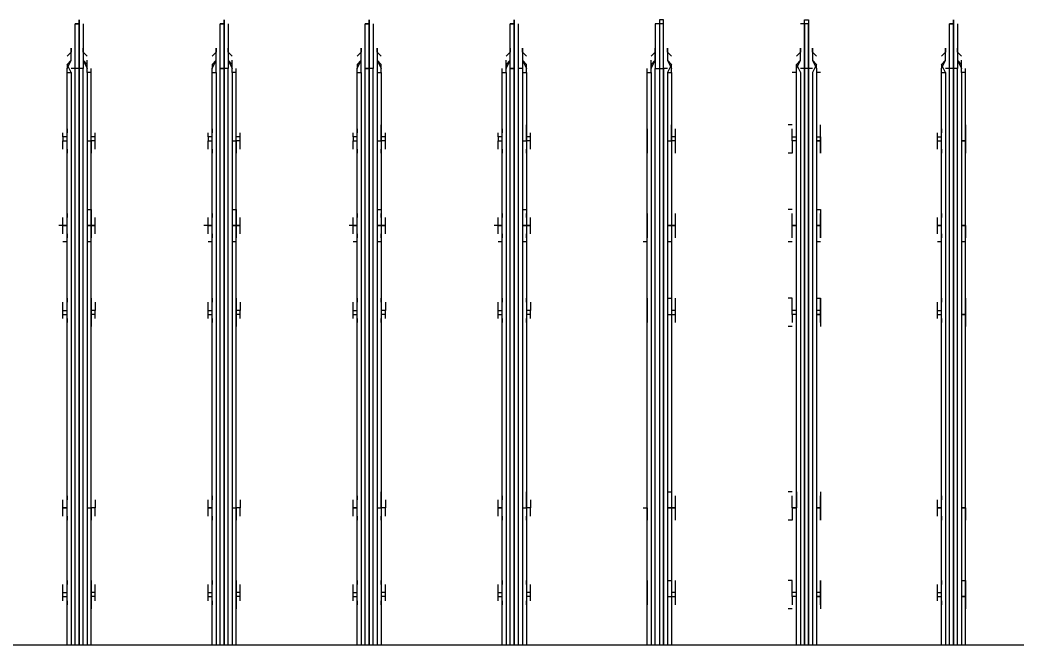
# Model space of a CAD drawing. Header units: metres. Extents: x 531759 to 532310, y 2674774 to 2675087.
# Drawn here: x 532120.9773 to 532121.3195, y 2674973.2451 to 2674973.4595 of the extents above; entities that cross this region are included whole.
import ezdxf

# ---------------------------------------------------------------- set-up
doc = ezdxf.new("R2010")
doc.units = ezdxf.units.M
doc.header["$MEASUREMENT"] = 0
doc.layers.add('IDT', color=7, linetype='Continuous')

# ---------------------------------------------------------------- blocks, each defined once
blk = doc.blocks.new('IDT')
at = {"layer": 'IDT', "color": 0, "lineweight": 25}
for p, q in [((16.63529, 14.51376), (17.21622, 14.51376)), ((16.80542, 14.51376), (16.80542, 14.31735)), ((16.8068, 14.31735), (16.8068, 14.51376)), ((16.80819, 14.51376), (16.80819, 14.31597)), ((16.80957, 14.51376), (16.80957, 14.31597)), ((16.80957, 14.31597), (16.80957, 14.51376)), ((16.81095, 14.51376), (16.81095, 14.31597)), ((16.81234, 14.31735), (16.81234, 14.51376)), ((16.81372, 14.51376), (16.81372, 14.31735)), ((16.8566, 14.31735), (16.8566, 14.51376)), ((16.85798, 14.31735), (16.85798, 14.51376)), ((16.85936, 14.31597), (16.85936, 14.51376)), ((16.85936, 14.51376), (16.85936, 14.31597)), ((16.86075, 14.31597), (16.86075, 14.51376)), ((16.86075, 14.51376), (16.86075, 14.31597)), ((16.86213, 14.31735), (16.86213, 14.51376)), ((16.86351, 14.51376), (16.86351, 14.31735)), ((16.90639, 14.31735), (16.90639, 14.51376)), ((16.90777, 14.31735), (16.90777, 14.51376)), ((16.90916, 14.31597), (16.90916, 14.51376)), ((16.90916, 14.51376), (16.90916, 14.31597)), ((16.91054, 14.31597), (16.91054, 14.51376)), ((16.91192, 14.51376), (16.91192, 14.31597)), ((16.91331, 14.31735), (16.91331, 14.51376)), ((16.91469, 14.51376), (16.91469, 14.31735)), ((16.95618, 14.31735), (16.95618, 14.51376)), ((16.95757, 14.31735), (16.95757, 14.51376)), ((16.95895, 14.31597), (16.95895, 14.51376)), ((16.96033, 14.51376), (16.96033, 14.31597)), ((16.96033, 14.31597), (16.96033, 14.51376)), ((16.96172, 14.51376), (16.96172, 14.31597)), ((16.9631, 14.31735), (16.9631, 14.51376)), ((16.96448, 14.51376), (16.96448, 14.31735)), ((17.00598, 14.31735), (17.00598, 14.51376)), ((17.00736, 14.31735), (17.00736, 14.51376)), ((17.00874, 14.51376), (17.00874, 14.31597)), ((17.01013, 14.31597), (17.01013, 14.51376)), ((17.01013, 14.51376), (17.01013, 14.31597)), ((17.01151, 14.51376), (17.01151, 14.31597)), ((17.01289, 14.31735), (17.01289, 14.51376)), ((17.01428, 14.51376), (17.01428, 14.31735)), ((17.05577, 14.51376), (17.05577, 14.31735)), ((17.05715, 14.31735), (17.05715, 14.51376)), ((17.05854, 14.51376), (17.05854, 14.31597)), ((17.05992, 14.31597), (17.05992, 14.51376)), ((17.05992, 14.51376), (17.05992, 14.31597)), ((17.0613, 14.51376), (17.0613, 14.31597)), ((17.06269, 14.31735), (17.06269, 14.51376)), ((17.06407, 14.51376), (17.06407, 14.31735)), ((17.10556, 14.51376), (17.10556, 14.31735)), ((17.10695, 14.31735), (17.10695, 14.51376)), ((17.10833, 14.51376), (17.10833, 14.31597)), ((17.10971, 14.51376), (17.10971, 14.31597)), ((17.10971, 14.31597), (17.10971, 14.51376)), ((17.1111, 14.51376), (17.1111, 14.31597)), ((17.11248, 14.31735), (17.11248, 14.51376)), ((17.11386, 14.51376), (17.11386, 14.31735)), ((16.80542, 14.49716), (16.80542, 14.50131)), ((16.80542, 14.49855), (16.80542, 14.49993)), ((16.80542, 14.49716), (16.80542, 14.49855)), ((16.81372, 14.50131), (16.81372, 14.49716)), ((16.81372, 14.49855), (16.81372, 14.49993)), ((16.8151, 14.49855), (16.8151, 14.49716)), ((16.85521, 14.49716), (16.85521, 14.50131)), ((16.85521, 14.49993), (16.85521, 14.49855)), ((16.85521, 14.49855), (16.85521, 14.49716)), ((16.86351, 14.50131), (16.86351, 14.49578)), ((16.8649, 14.50131), (16.86628, 14.50131)), ((16.8649, 14.49855), (16.8649, 14.49993)), ((16.8649, 14.49716), (16.8649, 14.49855)), ((16.90501, 14.49993), (16.90501, 14.49855)), ((16.90501, 14.49855), (16.90501, 14.49716)), ((16.90639, 14.49716), (16.90639, 14.50131)), ((16.91469, 14.50131), (16.91469, 14.49578)), ((16.91469, 14.49855), (16.91469, 14.49993)), ((16.91469, 14.49578), (16.91469, 14.49855)), ((16.9548, 14.49855), (16.9548, 14.49716)), ((16.95618, 14.49716), (16.95618, 14.50131)), ((16.95618, 14.49993), (16.95618, 14.49855)), ((16.96448, 14.50131), (16.96448, 14.49716)), ((16.96448, 14.49855), (16.96448, 14.49993)), ((16.96587, 14.49855), (16.96587, 14.49716)), ((17.00459, 14.49855), (17.00459, 14.49716)), ((17.00598, 14.49716), (17.00598, 14.50131)), ((17.00598, 14.49993), (17.00598, 14.49855)), ((17.01428, 14.50131), (17.01428, 14.49716)), ((17.01428, 14.49855), (17.01428, 14.49993)), ((17.01566, 14.49855), (17.01566, 14.49716)), ((17.05439, 14.49855), (17.05439, 14.49716)), ((17.05577, 14.49716), (17.05577, 14.50131)), ((17.05577, 14.49993), (17.05577, 14.49855)), ((17.06407, 14.50131), (17.06407, 14.49716)), ((17.06407, 14.49855), (17.06407, 14.49993)), ((17.06545, 14.49855), (17.06545, 14.49716)), ((17.10418, 14.49855), (17.10418, 14.49716)), ((17.10556, 14.49716), (17.10556, 14.50131)), ((17.10556, 14.49993), (17.10556, 14.49855)), ((17.11386, 14.50131), (17.11386, 14.49716)), ((17.11386, 14.49855), (17.11386, 14.49993)), ((17.11525, 14.49855), (17.11525, 14.49716)), ((16.80542, 14.49578), (16.80542, 14.49716)), ((16.80542, 14.49716), (16.8068, 14.49716)), ((16.8068, 14.49716), (16.80542, 14.49716)), ((16.80542, 14.49578), (16.80542, 14.49716)), ((16.80542, 14.49301), (16.80542, 14.49578)), ((16.80542, 14.49163), (16.80542, 14.49578)), ((16.81372, 14.49716), (16.81372, 14.49578)), ((16.8151, 14.49716), (16.81372, 14.49716)), ((16.81372, 14.49578), (16.81372, 14.49163)), ((16.8151, 14.49578), (16.81372, 14.49578)), ((16.8151, 14.49716), (16.8151, 14.49578)), ((16.8151, 14.49578), (16.8151, 14.49301)), ((16.85521, 14.49578), (16.85521, 14.49716)), ((16.85521, 14.49716), (16.8566, 14.49716)), ((16.8566, 14.49716), (16.85521, 14.49716)), ((16.85521, 14.49716), (16.85521, 14.49578)), ((16.85521, 14.49578), (16.85521, 14.49163)), ((16.85521, 14.49301), (16.85521, 14.49578)), ((16.85521, 14.49578), (16.8566, 14.49578)), ((16.86351, 14.49716), (16.8649, 14.49716)), ((16.86351, 14.49578), (16.86351, 14.49163)), ((16.86351, 14.49578), (16.8649, 14.49578)), ((16.8649, 14.49716), (16.8649, 14.49578)), ((16.8649, 14.49578), (16.8649, 14.49301)), ((16.90639, 14.49716), (16.90501, 14.49716)), ((16.90501, 14.49716), (16.90501, 14.49578)), ((16.90501, 14.49578), (16.90639, 14.49578)), ((16.90501, 14.49578), (16.90501, 14.49301)), ((16.90777, 14.49716), (16.90639, 14.49716)), ((16.90639, 14.49578), (16.90639, 14.49716)), ((16.90639, 14.49163), (16.90639, 14.49578)), ((16.91469, 14.49578), (16.91469, 14.49163)), ((16.91469, 14.49301), (16.91469, 14.49578)), ((16.9548, 14.49716), (16.95618, 14.49716)), ((16.9548, 14.49716), (16.9548, 14.49578)), ((16.9548, 14.49578), (16.95618, 14.49578)), ((16.9548, 14.49578), (16.9548, 14.49301)), ((16.95618, 14.49578), (16.95618, 14.49716)), ((16.95618, 14.49163), (16.95618, 14.49578)), ((16.96448, 14.49716), (16.96448, 14.49163)), ((16.96587, 14.49716), (16.96448, 14.49716)), ((16.96587, 14.49578), (16.96448, 14.49578)), ((16.96587, 14.49716), (16.96587, 14.49578)), ((16.96587, 14.49578), (16.96587, 14.49301)), ((17.00459, 14.49716), (17.00598, 14.49716)), ((17.00459, 14.49716), (17.00459, 14.49578)), ((17.00459, 14.49578), (17.00598, 14.49578)), ((17.00459, 14.49578), (17.00459, 14.49301)), ((17.00598, 14.49578), (17.00598, 14.49716)), ((17.00598, 14.49163), (17.00598, 14.49578)), ((17.01428, 14.49716), (17.01428, 14.49163)), ((17.01566, 14.49716), (17.01428, 14.49716)), ((17.01566, 14.49578), (17.01428, 14.49578)), ((17.01566, 14.49716), (17.01566, 14.49578)), ((17.01566, 14.49578), (17.01566, 14.49301)), ((17.05439, 14.49716), (17.05577, 14.49716)), ((17.05439, 14.49716), (17.05439, 14.49578)), ((17.05439, 14.49578), (17.05577, 14.49578)), ((17.05439, 14.49578), (17.05439, 14.49301)), ((17.05577, 14.49578), (17.05577, 14.49716)), ((17.05577, 14.49163), (17.05577, 14.49578)), ((17.06407, 14.49716), (17.06407, 14.49163)), ((17.06545, 14.49716), (17.06407, 14.49716)), ((17.06545, 14.49578), (17.06407, 14.49578)), ((17.06545, 14.49716), (17.06545, 14.49578)), ((17.06545, 14.49578), (17.06545, 14.49301)), ((17.10418, 14.49716), (17.10556, 14.49716)), ((17.10418, 14.49716), (17.10418, 14.49578)), ((17.10418, 14.49578), (17.10556, 14.49578)), ((17.10418, 14.49578), (17.10418, 14.49301)), ((17.10556, 14.49578), (17.10556, 14.49716)), ((17.10556, 14.49163), (17.10556, 14.49578)), ((17.11386, 14.49716), (17.11386, 14.49163)), ((17.11525, 14.49716), (17.11386, 14.49716)), ((17.11525, 14.49578), (17.11386, 14.49578)), ((17.11525, 14.49716), (17.11525, 14.49578)), ((17.11525, 14.49578), (17.11525, 14.49301)), ((16.80542, 14.49163), (16.80542, 14.49301)), ((16.8068, 14.49163), (16.80542, 14.49163)), ((16.81372, 14.49163), (16.81372, 14.49301)), ((16.85521, 14.49163), (16.85521, 14.49301)), ((16.8649, 14.49301), (16.8649, 14.49163)), ((16.8649, 14.49163), (16.86628, 14.49163)), ((16.90501, 14.49301), (16.90501, 14.49163)), ((16.90777, 14.49163), (16.90639, 14.49163)), ((16.91469, 14.49163), (16.91469, 14.49301)), ((16.95618, 14.49301), (16.95618, 14.49163)), ((16.96448, 14.49163), (16.96448, 14.49301)), ((17.00598, 14.49301), (17.00598, 14.49163)), ((17.01428, 14.49163), (17.01428, 14.49301)), ((17.05577, 14.49301), (17.05577, 14.49163)), ((17.06407, 14.49163), (17.06407, 14.49301)), ((17.10556, 14.49301), (17.10556, 14.49163)), ((17.11386, 14.49163), (17.11386, 14.49301)), ((16.80542, 14.46673), (16.80542, 14.47088)), ((16.80542, 14.47088), (16.80542, 14.4695)), ((16.81372, 14.4695), (16.81372, 14.47088)), ((16.81372, 14.47088), (16.81372, 14.46673)), ((16.85521, 14.4695), (16.85521, 14.47088)), ((16.85521, 14.47088), (16.85521, 14.46673)), ((16.86351, 14.47088), (16.86351, 14.46673)), ((16.8649, 14.4695), (16.8649, 14.47088)), ((16.8649, 14.47088), (16.86628, 14.47088)), ((16.90501, 14.47088), (16.90501, 14.4695)), ((16.90639, 14.46673), (16.90639, 14.47088)), ((16.91469, 14.4695), (16.91469, 14.47088)), ((16.91469, 14.47088), (16.91469, 14.46673)), ((16.95618, 14.46673), (16.95618, 14.47088)), ((16.95618, 14.47088), (16.95618, 14.4695)), ((16.96448, 14.4695), (16.96448, 14.47088)), ((16.96448, 14.47088), (16.96448, 14.46673)), ((17.00598, 14.46673), (17.00598, 14.47088)), ((17.00598, 14.47088), (17.00598, 14.4695)), ((17.01428, 14.4695), (17.01428, 14.47088)), ((17.01428, 14.47088), (17.01428, 14.46673)), ((17.05577, 14.46673), (17.05577, 14.47088)), ((17.05577, 14.47088), (17.05577, 14.4695)), ((17.06407, 14.4695), (17.06407, 14.47088)), ((17.06407, 14.47088), (17.06407, 14.46673)), ((17.10556, 14.46673), (17.10556, 14.47088)), ((17.10556, 14.47088), (17.10556, 14.4695)), ((17.11386, 14.4695), (17.11386, 14.47088)), ((17.11386, 14.47088), (17.11386, 14.46673)), ((16.80542, 14.4695), (16.80542, 14.46673)), ((16.8151, 14.4695), (16.8151, 14.46673)), ((16.85521, 14.46673), (16.85521, 14.4695)), ((16.8649, 14.46673), (16.8649, 14.4695)), ((16.90501, 14.4695), (16.90501, 14.46673)), ((16.91469, 14.46673), (16.91469, 14.4695)), ((16.9548, 14.4695), (16.9548, 14.46673)), ((16.96587, 14.4695), (16.96587, 14.46673)), ((17.00459, 14.4695), (17.00459, 14.46673)), ((17.01566, 14.4695), (17.01566, 14.46673)), ((17.05439, 14.4695), (17.05439, 14.46673)), ((17.06545, 14.4695), (17.06545, 14.46673)), ((17.10418, 14.4695), (17.10418, 14.46673)), ((17.11525, 14.4695), (17.11525, 14.46673)), ((16.8068, 14.46673), (16.80542, 14.46673)), ((16.80542, 14.46673), (16.8068, 14.46673)), ((16.8068, 14.46673), (16.80542, 14.46673)), ((16.80542, 14.46673), (16.80542, 14.4612)), ((16.80542, 14.46673), (16.80542, 14.46397)), ((16.80542, 14.46397), (16.80542, 14.46258)), ((16.81372, 14.46673), (16.81372, 14.4612)), ((16.8151, 14.46673), (16.81372, 14.46673)), ((16.81372, 14.46673), (16.8151, 14.46673)), ((16.8151, 14.46673), (16.81372, 14.46673)), ((16.81372, 14.46258), (16.81372, 14.46397)), ((16.8151, 14.46673), (16.8151, 14.46397)), ((16.85521, 14.4612), (16.85521, 14.46673)), ((16.85521, 14.46673), (16.8566, 14.46673)), ((16.8566, 14.46673), (16.85521, 14.46673)), ((16.85521, 14.46673), (16.8566, 14.46673)), ((16.8566, 14.46673), (16.85521, 14.46673)), ((16.85521, 14.46673), (16.85521, 14.46397)), ((16.85521, 14.46397), (16.85521, 14.46258)), ((16.86351, 14.4612), (16.86351, 14.46673)), ((16.86351, 14.46673), (16.8649, 14.46673)), ((16.86351, 14.46673), (16.8649, 14.46673)), ((16.8649, 14.46673), (16.86351, 14.46673)), ((16.8649, 14.46673), (16.8649, 14.46397)), ((16.8649, 14.46397), (16.8649, 14.46258)), ((16.90639, 14.46673), (16.90501, 14.46673)), ((16.90501, 14.46673), (16.90639, 14.46673)), ((16.90501, 14.46673), (16.90501, 14.46397)), ((16.90501, 14.46397), (16.90501, 14.46258)), ((16.90639, 14.4612), (16.90639, 14.46673)), ((16.90639, 14.46673), (16.90777, 14.46673)), ((16.90777, 14.46673), (16.90639, 14.46673)), ((16.91607, 14.46673), (16.91469, 14.46673)), ((16.91469, 14.46673), (16.91469, 14.4612)), ((16.91469, 14.46673), (16.91469, 14.46397)), ((16.91469, 14.46397), (16.91469, 14.46258)), ((16.9548, 14.46673), (16.95618, 14.46673)), ((16.9548, 14.46397), (16.9548, 14.46673)), ((16.9548, 14.46673), (16.95618, 14.46673)), ((16.95757, 14.46673), (16.95618, 14.46673)), ((16.95618, 14.46673), (16.95618, 14.4612)), ((16.95618, 14.46397), (16.95618, 14.46258)), ((16.96448, 14.46673), (16.96448, 14.4612)), ((16.96587, 14.46673), (16.96448, 14.46673)), ((16.96448, 14.46673), (16.96587, 14.46673)), ((16.96448, 14.46258), (16.96448, 14.46397)), ((16.96587, 14.46673), (16.96587, 14.46397)), ((17.00459, 14.46673), (17.00598, 14.46673)), ((17.00459, 14.46397), (17.00459, 14.46673)), ((17.00459, 14.46673), (17.00598, 14.46673)), ((17.00736, 14.46673), (17.00598, 14.46673)), ((17.00598, 14.46673), (17.00598, 14.4612)), ((17.00598, 14.46397), (17.00598, 14.46258)), ((17.01428, 14.46673), (17.01428, 14.4612)), ((17.01566, 14.46673), (17.01428, 14.46673)), ((17.01428, 14.46673), (17.01566, 14.46673)), ((17.01428, 14.46258), (17.01428, 14.46397)), ((17.01566, 14.46673), (17.01566, 14.46397)), ((17.05439, 14.46673), (17.05577, 14.46673)), ((17.05439, 14.46397), (17.05439, 14.46673)), ((17.05439, 14.46673), (17.05577, 14.46673)), ((17.05715, 14.46673), (17.05577, 14.46673)), ((17.05577, 14.46673), (17.05577, 14.4612)), ((17.05577, 14.46397), (17.05577, 14.46258)), ((17.06407, 14.46673), (17.06407, 14.4612)), ((17.06545, 14.46673), (17.06407, 14.46673)), ((17.06407, 14.46673), (17.06545, 14.46673)), ((17.06407, 14.46258), (17.06407, 14.46397)), ((17.06545, 14.46673), (17.06545, 14.46397)), ((17.10418, 14.46673), (17.10556, 14.46673)), ((17.10418, 14.46397), (17.10418, 14.46673)), ((17.10418, 14.46673), (17.10556, 14.46673)), ((17.10695, 14.46673), (17.10556, 14.46673)), ((17.10556, 14.46673), (17.10556, 14.4612)), ((17.10556, 14.46397), (17.10556, 14.46258)), ((17.11386, 14.46673), (17.11386, 14.4612)), ((17.11525, 14.46673), (17.11386, 14.46673)), ((17.11386, 14.46673), (17.11525, 14.46673)), ((17.11386, 14.46258), (17.11386, 14.46397)), ((17.11525, 14.46673), (17.11525, 14.46397)), ((16.8649, 14.4612), (16.86628, 14.4612)), ((16.90777, 14.4612), (16.90639, 14.4612)), ((16.80542, 14.40034), (16.80542, 14.40449)), ((16.80542, 14.40311), (16.80542, 14.40172)), ((16.81372, 14.40449), (16.81372, 14.40034)), ((16.81372, 14.40172), (16.81372, 14.40311)), ((16.85521, 14.40034), (16.85521, 14.40449)), ((16.85521, 14.40311), (16.85521, 14.40172)), ((16.86351, 14.40449), (16.86351, 14.40034)), ((16.8649, 14.40449), (16.86628, 14.40449)), ((16.8649, 14.40172), (16.8649, 14.40311)), ((16.90501, 14.40311), (16.90501, 14.40172)), ((16.90639, 14.40034), (16.90639, 14.40449)), ((16.91469, 14.40449), (16.91469, 14.40034)), ((16.91469, 14.40172), (16.91469, 14.40311)), ((16.95618, 14.40034), (16.95618, 14.40449)), ((16.95618, 14.40311), (16.95618, 14.40172)), ((16.96448, 14.40449), (16.96448, 14.40034)), ((16.96448, 14.40172), (16.96448, 14.40311)), ((17.00598, 14.40034), (17.00598, 14.40449)), ((17.00598, 14.40311), (17.00598, 14.40172)), ((17.01428, 14.40449), (17.01428, 14.40034)), ((17.01428, 14.40172), (17.01428, 14.40311)), ((17.05577, 14.40034), (17.05577, 14.40449)), ((17.05577, 14.40311), (17.05577, 14.40172)), ((17.06407, 14.40449), (17.06407, 14.40034)), ((17.06407, 14.40172), (17.06407, 14.40311)), ((17.10556, 14.40034), (17.10556, 14.40449)), ((17.10556, 14.40311), (17.10556, 14.40172)), ((17.11386, 14.40449), (17.11386, 14.40034)), ((17.11386, 14.40172), (17.11386, 14.40311)), ((16.80542, 14.40172), (16.80542, 14.40034)), ((16.80542, 14.40034), (16.80542, 14.39481)), ((16.80542, 14.39896), (16.80542, 14.40034)), ((16.80542, 14.40034), (16.8068, 14.40034)), ((16.8068, 14.40034), (16.80542, 14.40034)), ((16.80542, 14.39619), (16.80542, 14.39896)), ((16.81372, 14.40034), (16.81372, 14.39896)), ((16.8151, 14.40034), (16.81372, 14.40034)), ((16.81372, 14.39896), (16.81372, 14.39481)), ((16.8151, 14.39896), (16.81372, 14.39896)), ((16.8151, 14.40172), (16.8151, 14.40034)), ((16.8151, 14.40034), (16.8151, 14.39896)), ((16.8151, 14.39896), (16.8151, 14.39619)), ((16.85521, 14.40172), (16.85521, 14.40034)), ((16.85521, 14.40034), (16.85521, 14.39896)), ((16.85521, 14.39896), (16.85521, 14.40034)), ((16.85521, 14.40034), (16.8566, 14.40034)), ((16.8566, 14.40034), (16.85521, 14.40034)), ((16.85521, 14.39481), (16.85521, 14.39896)), ((16.85521, 14.39896), (16.8566, 14.39896)), ((16.85521, 14.39896), (16.85521, 14.39619)), ((16.86351, 14.40034), (16.86351, 14.39896)), ((16.86351, 14.40034), (16.8649, 14.40034)), ((16.86351, 14.39896), (16.86351, 14.39481)), ((16.86351, 14.39896), (16.8649, 14.39896)), ((16.8649, 14.40034), (16.8649, 14.40172)), ((16.8649, 14.40034), (16.8649, 14.39896)), ((16.8649, 14.39896), (16.8649, 14.39619)), ((16.90501, 14.40172), (16.90501, 14.40034)), ((16.90639, 14.40034), (16.90501, 14.40034)), ((16.90501, 14.40034), (16.90501, 14.39896)), ((16.90501, 14.39896), (16.90639, 14.39896)), ((16.90501, 14.39896), (16.90501, 14.39619)), ((16.90777, 14.40034), (16.90639, 14.40034)), ((16.90639, 14.39896), (16.90639, 14.40034)), ((16.90639, 14.39481), (16.90639, 14.39896)), ((16.91469, 14.39896), (16.91469, 14.40172)), ((16.91469, 14.40034), (16.91469, 14.39481)), ((16.91469, 14.39619), (16.91469, 14.39896)), ((16.9548, 14.40172), (16.9548, 14.40034)), ((16.9548, 14.40034), (16.95618, 14.40034)), ((16.9548, 14.40034), (16.9548, 14.39896)), ((16.9548, 14.39619), (16.9548, 14.39896)), ((16.9548, 14.39896), (16.95618, 14.39896)), ((16.95618, 14.39896), (16.95618, 14.40034)), ((16.95618, 14.39481), (16.95618, 14.39896)), ((16.96448, 14.40034), (16.96448, 14.39896)), ((16.96587, 14.40034), (16.96448, 14.40034)), ((16.96448, 14.39896), (16.96448, 14.39481)), ((16.96587, 14.39896), (16.96448, 14.39896)), ((16.96587, 14.40172), (16.96587, 14.40034)), ((16.96587, 14.40034), (16.96587, 14.39896)), ((16.96587, 14.39896), (16.96587, 14.39619)), ((17.00459, 14.40172), (17.00459, 14.40034)), ((17.00459, 14.40034), (17.00598, 14.40034)), ((17.00459, 14.40034), (17.00459, 14.39896)), ((17.00459, 14.39619), (17.00459, 14.39896)), ((17.00459, 14.39896), (17.00598, 14.39896)), ((17.00598, 14.39896), (17.00598, 14.40034)), ((17.00598, 14.39481), (17.00598, 14.39896)), ((17.01428, 14.40034), (17.01428, 14.39896)), ((17.01566, 14.40034), (17.01428, 14.40034)), ((17.01428, 14.39896), (17.01428, 14.39481)), ((17.01566, 14.39896), (17.01428, 14.39896)), ((17.01566, 14.40172), (17.01566, 14.40034)), ((17.01566, 14.40034), (17.01566, 14.39896)), ((17.01566, 14.39896), (17.01566, 14.39619)), ((17.05439, 14.40172), (17.05439, 14.40034)), ((17.05439, 14.40034), (17.05577, 14.40034)), ((17.05439, 14.40034), (17.05439, 14.39896)), ((17.05439, 14.39619), (17.05439, 14.39896)), ((17.05439, 14.39896), (17.05577, 14.39896)), ((17.05577, 14.39896), (17.05577, 14.40034)), ((17.05577, 14.39481), (17.05577, 14.39896)), ((17.06407, 14.40034), (17.06407, 14.39896)), ((17.06545, 14.40034), (17.06407, 14.40034)), ((17.06407, 14.39896), (17.06407, 14.39481)), ((17.06545, 14.39896), (17.06407, 14.39896)), ((17.06545, 14.40172), (17.06545, 14.40034)), ((17.06545, 14.40034), (17.06545, 14.39896)), ((17.06545, 14.39896), (17.06545, 14.39619)), ((17.10418, 14.40172), (17.10418, 14.40034)), ((17.10418, 14.40034), (17.10556, 14.40034)), ((17.10418, 14.40034), (17.10418, 14.39896)), ((17.10418, 14.39619), (17.10418, 14.39896)), ((17.10418, 14.39896), (17.10556, 14.39896)), ((17.10556, 14.39896), (17.10556, 14.40034)), ((17.10556, 14.39481), (17.10556, 14.39896)), ((17.11386, 14.40034), (17.11386, 14.39896)), ((17.11525, 14.40034), (17.11386, 14.40034)), ((17.11386, 14.39896), (17.11386, 14.39481)), ((17.11525, 14.39896), (17.11386, 14.39896)), ((17.11525, 14.40172), (17.11525, 14.40034)), ((17.11525, 14.40034), (17.11525, 14.39896)), ((17.11525, 14.39896), (17.11525, 14.39619)), ((16.80542, 14.39481), (16.80542, 14.39619)), ((16.81372, 14.39481), (16.81372, 14.39619)), ((16.85521, 14.39619), (16.85521, 14.39481)), ((16.8649, 14.39619), (16.8649, 14.39481)), ((16.90501, 14.39619), (16.90501, 14.39481)), ((16.91469, 14.39481), (16.91469, 14.39619)), ((16.95618, 14.39619), (16.95618, 14.39481)), ((16.96448, 14.39481), (16.96448, 14.39619)), ((17.00598, 14.39619), (17.00598, 14.39481)), ((17.01428, 14.39481), (17.01428, 14.39619)), ((17.05577, 14.39619), (17.05577, 14.39481)), ((17.06407, 14.39481), (17.06407, 14.39619)), ((17.10556, 14.39619), (17.10556, 14.39481)), ((17.11386, 14.39481), (17.11386, 14.39619)), ((16.8566, 14.39481), (16.85521, 14.39481)), ((16.8649, 14.39481), (16.86628, 14.39481)), ((16.90777, 14.39481), (16.90639, 14.39481)), ((16.80542, 14.37544), (16.8068, 14.37544)), ((16.81372, 14.37544), (16.8151, 14.37544)), ((16.85521, 14.37544), (16.8566, 14.37544)), ((16.8649, 14.37544), (16.86628, 14.37544)), ((16.90639, 14.37544), (16.90777, 14.37544)), ((16.91469, 14.37544), (16.91607, 14.37544)), ((16.95618, 14.37544), (16.95757, 14.37544)), ((16.96448, 14.37544), (16.96587, 14.37544)), ((17.00598, 14.37544), (17.00736, 14.37544)), ((17.01428, 14.37544), (17.01566, 14.37544)), ((17.05577, 14.37544), (17.05715, 14.37544)), ((17.06407, 14.37544), (17.06545, 14.37544)), ((17.10556, 14.37544), (17.10695, 14.37544)), ((17.11386, 14.37544), (17.11525, 14.37544)), ((16.80542, 14.36991), (16.80542, 14.37406)), ((16.80542, 14.37406), (16.80542, 14.37268)), ((16.80542, 14.37268), (16.80542, 14.36991)), ((16.81372, 14.37268), (16.81372, 14.37406)), ((16.81372, 14.37406), (16.81372, 14.36991)), ((16.8151, 14.37268), (16.8151, 14.36991)), ((16.85521, 14.36991), (16.85521, 14.37406)), ((16.85521, 14.37406), (16.85521, 14.37268)), ((16.85521, 14.37268), (16.85521, 14.36991)), ((16.86351, 14.37406), (16.86351, 14.36991)), ((16.8649, 14.37406), (16.8649, 14.37268)), ((16.8649, 14.37268), (16.8649, 14.36991)), ((16.90501, 14.37406), (16.90501, 14.37268)), ((16.90501, 14.37268), (16.90501, 14.36991)), ((16.90639, 14.36991), (16.90639, 14.37406)), ((16.91469, 14.37268), (16.91469, 14.37406)), ((16.91469, 14.37406), (16.91469, 14.36991)), ((16.91469, 14.36991), (16.91469, 14.37268)), ((16.9548, 14.37268), (16.9548, 14.36991)), ((16.95618, 14.36991), (16.95618, 14.37406)), ((16.95618, 14.37406), (16.95618, 14.37268)), ((16.96448, 14.37268), (16.96448, 14.37406)), ((16.96448, 14.37406), (16.96448, 14.36991)), ((16.96587, 14.37268), (16.96587, 14.36991)), ((17.00459, 14.37268), (17.00459, 14.36991)), ((17.00598, 14.36991), (17.00598, 14.37406)), ((17.00598, 14.37406), (17.00598, 14.37268)), ((17.01428, 14.37268), (17.01428, 14.37406)), ((17.01428, 14.37406), (17.01428, 14.36991)), ((17.01566, 14.37268), (17.01566, 14.36991)), ((17.05439, 14.37268), (17.05439, 14.36991)), ((17.05577, 14.36991), (17.05577, 14.37406)), ((17.05577, 14.37406), (17.05577, 14.37268)), ((17.06407, 14.37268), (17.06407, 14.37406)), ((17.06407, 14.37406), (17.06407, 14.36991)), ((17.06545, 14.37268), (17.06545, 14.36991)), ((17.10418, 14.37268), (17.10418, 14.36991)), ((17.10556, 14.36991), (17.10556, 14.37406)), ((17.10556, 14.37406), (17.10556, 14.37268)), ((17.11386, 14.37268), (17.11386, 14.37406)), ((17.11386, 14.37406), (17.11386, 14.36991)), ((17.11525, 14.37268), (17.11525, 14.36991)), ((16.8068, 14.36991), (16.80542, 14.36991)), ((16.80542, 14.36991), (16.8068, 14.36991)), ((16.8068, 14.36991), (16.80542, 14.36991)), ((16.80542, 14.36991), (16.80542, 14.36438)), ((16.80542, 14.36991), (16.80542, 14.36715)), ((16.81372, 14.36991), (16.8151, 14.36991)), ((16.8151, 14.36991), (16.81372, 14.36991)), ((16.81372, 14.36991), (16.81372, 14.36438)), ((16.81372, 14.36991), (16.8151, 14.36991)), ((16.8151, 14.36991), (16.8151, 14.36715)), ((16.85521, 14.36438), (16.85521, 14.36991)), ((16.85521, 14.36991), (16.8566, 14.36991)), ((16.8566, 14.36991), (16.85521, 14.36991)), ((16.85521, 14.36991), (16.8566, 14.36991)), ((16.8566, 14.36991), (16.85521, 14.36991)), ((16.85521, 14.36991), (16.8566, 14.36991)), ((16.85521, 14.36991), (16.85521, 14.36715)), ((16.86351, 14.36991), (16.86351, 14.36438)), ((16.8649, 14.36991), (16.86351, 14.36991)), ((16.86351, 14.36991), (16.8649, 14.36991)), ((16.86351, 14.36991), (16.8649, 14.36991)), ((16.8649, 14.36991), (16.8649, 14.36715)), ((16.90501, 14.36991), (16.90639, 14.36991)), ((16.90639, 14.36991), (16.90501, 14.36991)), ((16.90639, 14.36991), (16.90501, 14.36991)), ((16.90501, 14.36991), (16.90501, 14.36715)), ((16.90639, 14.36438), (16.90639, 14.36991)), ((16.90639, 14.36991), (16.90777, 14.36991)), ((16.90777, 14.36991), (16.90639, 14.36991)), ((16.91469, 14.36715), (16.91469, 14.36991)), ((16.91469, 14.36991), (16.91469, 14.36438)), ((16.9548, 14.36991), (16.95618, 14.36991)), ((16.95618, 14.36991), (16.9548, 14.36991)), ((16.9548, 14.36991), (16.9548, 14.36715)), ((16.95618, 14.36438), (16.95618, 14.36991)), ((16.95757, 14.36991), (16.95618, 14.36991)), ((16.95618, 14.36991), (16.95757, 14.36991)), ((16.96448, 14.36991), (16.96448, 14.36438)), ((16.96587, 14.36991), (16.96448, 14.36991)), ((16.96448, 14.36991), (16.96587, 14.36991)), ((16.96448, 14.36991), (16.96587, 14.36991)), ((16.96587, 14.36991), (16.96587, 14.36715)), ((16.96587, 14.36991), (16.96725, 14.36991)), ((17.00459, 14.36991), (17.00598, 14.36991)), ((17.00598, 14.36991), (17.00459, 14.36991)), ((17.00459, 14.36991), (17.00459, 14.36715)), ((17.00598, 14.36438), (17.00598, 14.36991)), ((17.00736, 14.36991), (17.00598, 14.36991)), ((17.00598, 14.36991), (17.00736, 14.36991)), ((17.01428, 14.36991), (17.01428, 14.36438)), ((17.01566, 14.36991), (17.01428, 14.36991)), ((17.01428, 14.36991), (17.01566, 14.36991)), ((17.01428, 14.36991), (17.01566, 14.36991)), ((17.01566, 14.36991), (17.01566, 14.36715)), ((17.01566, 14.36991), (17.01704, 14.36991)), ((17.05439, 14.36991), (17.05577, 14.36991)), ((17.05577, 14.36991), (17.05439, 14.36991)), ((17.05439, 14.36991), (17.05439, 14.36715)), ((17.05577, 14.36438), (17.05577, 14.36991)), ((17.05715, 14.36991), (17.05577, 14.36991)), ((17.05577, 14.36991), (17.05715, 14.36991)), ((17.06407, 14.36991), (17.06407, 14.36438)), ((17.06545, 14.36991), (17.06407, 14.36991)), ((17.06407, 14.36991), (17.06545, 14.36991)), ((17.06407, 14.36991), (17.06545, 14.36991)), ((17.06545, 14.36991), (17.06545, 14.36715)), ((17.06545, 14.36991), (17.06684, 14.36991)), ((17.10418, 14.36991), (17.10556, 14.36991)), ((17.10556, 14.36991), (17.10418, 14.36991)), ((17.10418, 14.36991), (17.10418, 14.36715)), ((17.10556, 14.36438), (17.10556, 14.36991)), ((17.10695, 14.36991), (17.10556, 14.36991)), ((17.10556, 14.36991), (17.10695, 14.36991)), ((17.11386, 14.36991), (17.11386, 14.36438)), ((17.11525, 14.36991), (17.11386, 14.36991)), ((17.11386, 14.36991), (17.11525, 14.36991)), ((17.11386, 14.36991), (17.11525, 14.36991)), ((17.11525, 14.36991), (17.11525, 14.36715)), ((17.11525, 14.36991), (17.11663, 14.36991)), ((16.80542, 14.36715), (16.80542, 14.36576)), ((16.81372, 14.36576), (16.81372, 14.36715)), ((16.85521, 14.36715), (16.85521, 14.36576)), ((16.8649, 14.36715), (16.8649, 14.36576)), ((16.90501, 14.36715), (16.90501, 14.36576)), ((16.91469, 14.36576), (16.91469, 14.36715)), ((16.95618, 14.36715), (16.95618, 14.36576)), ((16.96448, 14.36576), (16.96448, 14.36715)), ((17.00598, 14.36715), (17.00598, 14.36576)), ((17.01428, 14.36576), (17.01428, 14.36715)), ((17.05577, 14.36715), (17.05577, 14.36576)), ((17.06407, 14.36576), (17.06407, 14.36715)), ((17.10556, 14.36715), (17.10556, 14.36576)), ((17.11386, 14.36576), (17.11386, 14.36715)), ((16.8566, 14.36438), (16.85521, 14.36438)), ((16.8649, 14.36438), (16.86628, 14.36438)), ((16.95757, 14.36438), (16.95618, 14.36438)), ((17.00736, 14.36438), (17.00598, 14.36438)), ((17.05715, 14.36438), (17.05577, 14.36438)), ((17.10695, 14.36438), (17.10556, 14.36438)), ((16.80542, 14.34087), (16.80542, 14.34502)), ((16.80542, 14.34502), (16.80542, 14.34363)), ((16.81372, 14.34363), (16.81372, 14.34502)), ((16.81372, 14.34502), (16.81372, 14.34087)), ((16.85521, 14.34363), (16.85521, 14.34502)), ((16.85521, 14.34502), (16.85521, 14.34087)), ((16.86351, 14.34502), (16.86351, 14.34087)), ((16.8649, 14.34363), (16.8649, 14.34502)), ((16.8649, 14.34502), (16.86628, 14.34502)), ((16.90501, 14.34502), (16.90501, 14.34363)), ((16.90639, 14.34087), (16.90639, 14.34502)), ((16.91469, 14.34363), (16.91469, 14.34502)), ((16.91469, 14.34502), (16.91469, 14.33948)), ((16.95618, 14.34087), (16.95618, 14.34502)), ((16.95618, 14.34502), (16.95618, 14.34363)), ((16.96448, 14.34363), (16.96448, 14.34502)), ((16.96448, 14.34502), (16.96448, 14.34087)), ((17.00598, 14.34087), (17.00598, 14.34502)), ((17.00598, 14.34502), (17.00598, 14.34363)), ((17.01428, 14.34363), (17.01428, 14.34502)), ((17.01428, 14.34502), (17.01428, 14.34087)), ((17.05577, 14.34087), (17.05577, 14.34502)), ((17.05577, 14.34502), (17.05577, 14.34363)), ((17.06407, 14.34363), (17.06407, 14.34502)), ((17.06407, 14.34502), (17.06407, 14.34087)), ((17.10556, 14.34087), (17.10556, 14.34502)), ((17.10556, 14.34502), (17.10556, 14.34363)), ((17.11386, 14.34363), (17.11386, 14.34502)), ((17.11386, 14.34502), (17.11386, 14.34087)), ((16.80542, 14.34363), (16.80542, 14.34087)), ((16.80542, 14.34087), (16.8068, 14.34087)), ((16.8068, 14.34087), (16.80542, 14.34087)), ((16.80542, 14.33948), (16.80542, 14.34087)), ((16.80542, 14.34087), (16.80542, 14.33948)), ((16.81372, 14.34087), (16.81372, 14.33948)), ((16.8151, 14.34087), (16.81372, 14.34087)), ((16.8151, 14.34363), (16.8151, 14.34087)), ((16.8151, 14.34087), (16.8151, 14.33948)), ((16.85521, 14.34087), (16.85521, 14.34363)), ((16.85521, 14.33948), (16.85521, 14.34087)), ((16.85521, 14.34087), (16.8566, 14.34087)), ((16.8566, 14.34087), (16.85521, 14.34087)), ((16.85521, 14.34087), (16.85521, 14.33948)), ((16.86351, 14.34087), (16.8649, 14.34087)), ((16.86351, 14.34087), (16.86351, 14.33948)), ((16.8649, 14.34087), (16.8649, 14.34363)), ((16.8649, 14.34087), (16.8649, 14.33948)), ((16.90501, 14.34363), (16.90501, 14.34087)), ((16.90501, 14.34087), (16.90639, 14.34087)), ((16.90501, 14.34087), (16.90501, 14.33948)), ((16.90777, 14.34087), (16.90639, 14.34087)), ((16.90639, 14.34087), (16.90639, 14.33533)), ((16.91469, 14.33948), (16.91469, 14.34363)), ((16.9548, 14.34363), (16.9548, 14.34087)), ((16.9548, 14.34087), (16.95618, 14.34087)), ((16.9548, 14.34087), (16.9548, 14.33948)), ((16.95757, 14.34087), (16.95618, 14.34087)), ((16.95618, 14.34087), (16.95618, 14.33948)), ((16.96448, 14.34087), (16.96448, 14.33533)), ((16.96587, 14.34087), (16.96448, 14.34087)), ((16.96587, 14.34363), (16.96587, 14.34087)), ((16.96587, 14.33948), (16.96587, 14.34087)), ((17.00459, 14.34363), (17.00459, 14.34087)), ((17.00459, 14.34087), (17.00598, 14.34087)), ((17.00459, 14.34087), (17.00459, 14.33948)), ((17.00736, 14.34087), (17.00598, 14.34087)), ((17.00598, 14.34087), (17.00598, 14.33948)), ((17.01428, 14.34087), (17.01428, 14.33533)), ((17.01566, 14.34087), (17.01428, 14.34087)), ((17.01566, 14.34363), (17.01566, 14.34087)), ((17.01566, 14.33948), (17.01566, 14.34087)), ((17.05439, 14.34363), (17.05439, 14.34087)), ((17.05439, 14.34087), (17.05577, 14.34087)), ((17.05439, 14.34087), (17.05439, 14.33948)), ((17.05715, 14.34087), (17.05577, 14.34087)), ((17.05577, 14.34087), (17.05577, 14.33948)), ((17.06407, 14.34087), (17.06407, 14.33533)), ((17.06545, 14.34087), (17.06407, 14.34087)), ((17.06545, 14.34363), (17.06545, 14.34087)), ((17.06545, 14.33948), (17.06545, 14.34087)), ((17.10418, 14.34363), (17.10418, 14.34087)), ((17.10418, 14.34087), (17.10556, 14.34087)), ((17.10418, 14.34087), (17.10418, 14.33948)), ((17.10695, 14.34087), (17.10556, 14.34087)), ((17.10556, 14.34087), (17.10556, 14.33948)), ((17.11386, 14.34087), (17.11386, 14.33533)), ((17.11525, 14.34087), (17.11386, 14.34087)), ((17.11525, 14.34363), (17.11525, 14.34087)), ((17.11525, 14.33948), (17.11525, 14.34087)), ((16.80542, 14.33533), (16.80542, 14.33948)), ((16.80542, 14.33948), (16.80542, 14.3381)), ((16.80542, 14.3381), (16.80542, 14.33672)), ((16.81372, 14.33948), (16.81372, 14.33533)), ((16.8151, 14.33948), (16.81372, 14.33948)), ((16.81372, 14.33672), (16.81372, 14.3381)), ((16.8151, 14.33948), (16.8151, 14.3381)), ((16.8566, 14.33948), (16.85521, 14.33948)), ((16.85521, 14.33948), (16.85521, 14.33533)), ((16.85521, 14.33948), (16.85521, 14.3381)), ((16.85521, 14.3381), (16.85521, 14.33672)), ((16.86351, 14.33948), (16.86351, 14.33533)), ((16.8649, 14.33948), (16.86351, 14.33948)), ((16.8649, 14.33948), (16.8649, 14.3381)), ((16.8649, 14.3381), (16.8649, 14.33672)), ((16.90501, 14.33948), (16.90639, 14.33948)), ((16.90501, 14.33948), (16.90501, 14.3381)), ((16.90501, 14.3381), (16.90501, 14.33672)), ((16.91469, 14.3381), (16.91469, 14.33948)), ((16.91469, 14.33948), (16.91469, 14.33533)), ((16.91469, 14.33672), (16.91469, 14.3381)), ((16.9548, 14.33948), (16.95618, 14.33948)), ((16.9548, 14.33948), (16.9548, 14.3381)), ((16.95618, 14.33948), (16.95618, 14.33533)), ((16.95618, 14.3381), (16.95618, 14.33672)), ((16.96448, 14.33948), (16.96587, 14.33948)), ((16.96448, 14.33672), (16.96448, 14.3381)), ((16.96587, 14.33948), (16.96587, 14.3381)), ((17.00459, 14.33948), (17.00598, 14.33948)), ((17.00459, 14.33948), (17.00459, 14.3381)), ((17.00598, 14.33948), (17.00598, 14.33533)), ((17.00598, 14.3381), (17.00598, 14.33672)), ((17.01428, 14.33948), (17.01566, 14.33948)), ((17.01428, 14.33672), (17.01428, 14.3381)), ((17.01566, 14.33948), (17.01566, 14.3381)), ((17.05439, 14.33948), (17.05577, 14.33948)), ((17.05439, 14.33948), (17.05439, 14.3381)), ((17.05577, 14.33948), (17.05577, 14.33533)), ((17.05577, 14.3381), (17.05577, 14.33672)), ((17.06407, 14.33948), (17.06545, 14.33948)), ((17.06407, 14.33672), (17.06407, 14.3381)), ((17.06545, 14.33948), (17.06545, 14.3381)), ((17.10418, 14.33948), (17.10556, 14.33948)), ((17.10418, 14.33948), (17.10418, 14.3381)), ((17.10556, 14.33948), (17.10556, 14.33533)), ((17.10556, 14.3381), (17.10556, 14.33672)), ((17.11386, 14.33948), (17.11525, 14.33948)), ((17.11386, 14.33672), (17.11386, 14.3381)), ((17.11525, 14.33948), (17.11525, 14.3381)), ((16.8649, 14.33533), (16.86628, 14.33533)), ((16.80542, 14.31735), (16.8068, 14.31735)), ((16.80542, 14.31735), (16.80542, 14.31597)), ((16.8068, 14.31735), (16.8068, 14.3132)), ((16.81372, 14.31735), (16.81234, 14.31735)), ((16.81234, 14.31735), (16.81372, 14.31459)), ((16.81372, 14.31735), (16.81372, 14.31597)), ((16.85521, 14.31735), (16.8566, 14.31735)), ((16.8566, 14.31597), (16.8566, 14.31735)), ((16.8566, 14.31459), (16.85798, 14.31735)), ((16.86351, 14.31459), (16.86213, 14.31735)), ((16.86351, 14.31735), (16.86351, 14.31597)), ((16.86351, 14.31735), (16.8649, 14.31735)), ((16.90639, 14.31459), (16.90777, 14.31735)), ((16.90777, 14.31735), (16.90639, 14.31735)), ((16.90639, 14.31735), (16.90639, 14.31597)), ((16.91469, 14.31735), (16.91331, 14.31735)), ((16.91331, 14.31735), (16.91331, 14.3132)), ((16.91469, 14.31735), (16.91469, 14.31597)), ((16.95757, 14.31735), (16.95618, 14.31735)), ((16.95618, 14.31735), (16.95618, 14.31597)), ((16.95757, 14.3132), (16.95757, 14.31735)), ((16.96448, 14.31735), (16.9631, 14.31735)), ((16.9631, 14.31735), (16.9631, 14.3132)), ((16.96448, 14.31735), (16.96448, 14.31597)), ((17.00736, 14.31735), (17.00598, 14.31735)), ((17.00598, 14.31735), (17.00598, 14.31597)), ((17.00736, 14.3132), (17.00736, 14.31735)), ((17.01428, 14.31735), (17.01289, 14.31735)), ((17.01289, 14.31735), (17.01289, 14.3132)), ((17.01428, 14.31735), (17.01428, 14.31597)), ((17.05577, 14.31735), (17.05715, 14.31735)), ((17.05577, 14.31735), (17.05577, 14.31597)), ((17.05715, 14.31735), (17.05715, 14.3132)), ((17.06407, 14.31735), (17.06269, 14.31735)), ((17.06269, 14.31735), (17.06269, 14.3132)), ((17.06407, 14.31735), (17.06407, 14.31597)), ((17.10556, 14.31735), (17.10695, 14.31735)), ((17.10556, 14.31735), (17.10556, 14.31597)), ((17.10695, 14.31735), (17.10695, 14.3132)), ((17.11386, 14.31735), (17.11248, 14.31735)), ((17.11248, 14.31735), (17.11386, 14.31459)), ((17.11386, 14.31735), (17.11386, 14.31597)), ((16.80819, 14.3132), (16.8068, 14.31597)), ((16.8068, 14.31597), (16.8068, 14.31459)), ((16.8068, 14.31459), (16.80819, 14.3132)), ((16.80819, 14.31597), (16.80957, 14.31597)), ((16.80819, 14.30075), (16.80819, 14.31597)), ((16.80957, 14.31597), (16.81095, 14.31597)), ((16.80957, 14.31597), (16.80957, 14.29937)), ((16.80957, 14.29937), (16.80957, 14.31597)), ((16.81095, 14.31597), (16.81095, 14.30075)), ((16.81095, 14.31597), (16.81234, 14.31597)), ((16.81372, 14.31597), (16.81234, 14.3132)), ((16.81372, 14.31459), (16.81234, 14.3132)), ((16.81234, 14.3132), (16.81372, 14.31459)), ((16.81372, 14.31459), (16.81372, 14.31597)), ((16.85798, 14.3132), (16.8566, 14.31597)), ((16.8566, 14.31597), (16.8566, 14.31459)), ((16.8566, 14.31459), (16.85798, 14.3132)), ((16.85798, 14.3132), (16.8566, 14.31459)), ((16.85798, 14.31597), (16.85936, 14.31597)), ((16.85936, 14.31597), (16.85936, 14.30075)), ((16.85936, 14.29937), (16.85936, 14.31597)), ((16.85936, 14.31597), (16.86075, 14.31597)), ((16.86075, 14.30075), (16.86075, 14.31597)), ((16.86075, 14.31597), (16.86213, 14.31597)), ((16.86075, 14.31597), (16.86075, 14.29937)), ((16.86351, 14.31597), (16.86213, 14.3132)), ((16.86351, 14.31459), (16.86213, 14.3132)), ((16.86213, 14.3132), (16.86351, 14.31459)), ((16.86351, 14.31597), (16.86351, 14.31459)), ((16.90777, 14.3132), (16.90639, 14.31597)), ((16.90639, 14.31597), (16.90639, 14.31459)), ((16.90639, 14.31459), (16.90777, 14.3132)), ((16.90777, 14.3132), (16.90639, 14.31459)), ((16.90777, 14.31597), (16.90916, 14.31597)), ((16.90916, 14.31597), (16.90916, 14.30075)), ((16.91054, 14.31597), (16.90916, 14.31597)), ((16.90916, 14.31597), (16.90916, 14.29937)), ((16.91192, 14.31597), (16.91054, 14.31597)), ((16.91054, 14.29937), (16.91054, 14.31597)), ((16.91192, 14.30075), (16.91192, 14.31597)), ((16.91331, 14.31597), (16.91192, 14.3132)), ((16.91192, 14.3132), (16.91331, 14.31459)), ((16.91331, 14.31459), (16.91331, 14.31597)), ((16.95757, 14.3132), (16.95618, 14.31597)), ((16.95618, 14.31597), (16.95618, 14.31459)), ((16.95618, 14.31459), (16.95757, 14.3132)), ((16.95757, 14.31597), (16.95895, 14.31597)), ((16.95895, 14.30075), (16.95895, 14.31597)), ((16.96172, 14.31597), (16.96033, 14.31597)), ((16.96033, 14.31597), (16.96172, 14.31597)), ((16.96033, 14.31597), (16.96033, 14.29937)), ((16.96033, 14.29937), (16.96033, 14.31597)), ((16.96172, 14.31597), (16.96172, 14.30075)), ((16.9631, 14.31597), (16.96172, 14.3132)), ((16.96172, 14.3132), (16.9631, 14.31459)), ((16.9631, 14.31459), (16.9631, 14.31597)), ((17.00736, 14.3132), (17.00598, 14.31597)), ((17.00598, 14.31597), (17.00598, 14.31459)), ((17.00598, 14.31459), (17.00736, 14.3132)), ((17.00874, 14.31597), (17.01013, 14.31597)), ((17.00874, 14.30075), (17.00874, 14.31597)), ((17.01013, 14.31597), (17.01151, 14.31597)), ((17.01151, 14.31597), (17.01013, 14.31597)), ((17.01013, 14.31597), (17.01013, 14.29937)), ((17.01013, 14.29937), (17.01013, 14.31597)), ((17.01151, 14.31597), (17.01151, 14.30075)), ((17.01428, 14.31597), (17.01289, 14.3132)), ((17.01289, 14.3132), (17.01428, 14.31459)), ((17.01428, 14.31459), (17.01428, 14.31597)), ((17.05854, 14.3132), (17.05715, 14.31597)), ((17.05715, 14.31597), (17.05715, 14.31459)), ((17.05715, 14.31459), (17.05854, 14.3132)), ((17.05854, 14.31597), (17.05992, 14.31597)), ((17.05854, 14.30075), (17.05854, 14.31597)), ((17.05992, 14.31597), (17.0613, 14.31597)), ((17.0613, 14.31597), (17.05992, 14.31597)), ((17.05992, 14.31597), (17.05992, 14.29937)), ((17.05992, 14.29937), (17.05992, 14.31597)), ((17.0613, 14.31597), (17.0613, 14.30075)), ((17.06407, 14.31597), (17.06269, 14.3132)), ((17.06269, 14.3132), (17.06407, 14.31459)), ((17.06407, 14.31459), (17.06407, 14.31597)), ((17.10833, 14.3132), (17.10695, 14.31597)), ((17.10695, 14.31597), (17.10695, 14.31459)), ((17.10695, 14.31459), (17.10833, 14.3132)), ((17.10833, 14.31597), (17.10971, 14.31597)), ((17.10833, 14.30075), (17.10833, 14.31597)), ((17.10971, 14.31597), (17.1111, 14.31597)), ((17.10971, 14.31597), (17.10971, 14.29937)), ((17.10971, 14.29937), (17.10971, 14.31597)), ((17.1111, 14.31597), (17.1111, 14.30075)), ((17.1111, 14.31597), (17.11248, 14.31597)), ((17.11386, 14.31597), (17.11248, 14.3132)), ((17.11386, 14.31459), (17.11248, 14.3132)), ((17.11248, 14.3132), (17.11386, 14.31459)), ((17.11386, 14.31459), (17.11386, 14.31597)), ((16.8068, 14.31182), (16.80819, 14.31044)), ((16.80819, 14.30905), (16.80819, 14.3132)), ((16.80819, 14.31044), (16.80819, 14.30905)), ((16.81234, 14.3132), (16.81234, 14.30905)), ((16.81234, 14.31044), (16.81372, 14.31182)), ((16.81234, 14.30905), (16.81234, 14.31044)), ((16.8566, 14.31182), (16.85798, 14.31044)), ((16.85798, 14.30905), (16.85798, 14.3132)), ((16.85798, 14.31044), (16.85798, 14.30905)), ((16.86213, 14.3132), (16.86213, 14.30905)), ((16.86213, 14.31044), (16.86351, 14.31182)), ((16.86213, 14.30905), (16.86213, 14.31044)), ((16.90639, 14.31182), (16.90777, 14.31044)), ((16.90777, 14.30905), (16.90777, 14.3132)), ((16.90777, 14.31044), (16.90777, 14.30905)), ((16.91192, 14.3132), (16.91192, 14.30905)), ((16.91192, 14.31044), (16.91331, 14.31182)), ((16.91192, 14.30905), (16.91192, 14.31044)), ((16.95618, 14.31182), (16.95757, 14.31044)), ((16.95757, 14.30905), (16.95757, 14.3132)), ((16.95757, 14.31044), (16.95757, 14.30905)), ((16.96172, 14.3132), (16.96172, 14.30905)), ((16.96172, 14.31044), (16.9631, 14.31182)), ((16.96172, 14.30905), (16.96172, 14.31044)), ((17.00598, 14.31182), (17.00736, 14.31044)), ((17.00736, 14.30905), (17.00736, 14.3132)), ((17.00736, 14.31044), (17.00736, 14.30905)), ((17.01289, 14.3132), (17.01289, 14.30905)), ((17.01289, 14.31044), (17.01428, 14.31182)), ((17.01289, 14.30905), (17.01289, 14.31044)), ((17.05715, 14.31182), (17.05854, 14.31044)), ((17.05854, 14.30905), (17.05854, 14.3132)), ((17.05854, 14.31044), (17.05854, 14.30905)), ((17.06269, 14.3132), (17.06269, 14.30905)), ((17.06269, 14.31044), (17.06407, 14.31182)), ((17.06269, 14.30905), (17.06269, 14.31044)), ((17.10695, 14.31182), (17.10833, 14.31044)), ((17.10833, 14.30905), (17.10833, 14.3132)), ((17.10833, 14.31044), (17.10833, 14.30905)), ((17.11248, 14.3132), (17.11248, 14.30905)), ((17.11248, 14.31044), (17.11386, 14.31182)), ((17.11248, 14.30905), (17.11248, 14.31044)), ((16.81095, 14.30075), (16.80957, 14.30075)), ((16.80957, 14.30075), (16.81095, 14.30075)), ((16.85936, 14.30075), (16.86075, 14.30075)), ((16.86075, 14.30075), (16.86213, 14.30075)), ((16.90916, 14.30075), (16.91054, 14.30075)), ((16.91054, 14.30075), (16.91192, 14.30075)), ((16.96172, 14.30075), (16.96033, 14.30075)), ((16.96033, 14.30075), (16.96172, 14.30075)), ((17.01151, 14.30075), (17.01013, 14.30075)), ((17.01013, 14.30075), (17.01151, 14.30075)), ((17.0613, 14.30075), (17.05992, 14.30075)), ((17.05992, 14.30075), (17.0613, 14.30075)), ((17.1111, 14.30075), (17.10971, 14.30075)), ((17.10971, 14.30075), (17.1111, 14.30075)), ((16.86075, 14.29937), (16.85936, 14.29937)), ((16.90916, 14.29937), (16.91054, 14.29937))]:
    blk.add_line(p, q, dxfattribs=at)

msp = doc.modelspace()

# ---------------------------------------------------------------- block references
at = {"layer": 'IDT', "color": 8, "rotation": 180}
msp.add_blockref('IDT', (532138.10728, 2674987.75885), dxfattribs=at)

doc.saveas('drawing.dxf')
